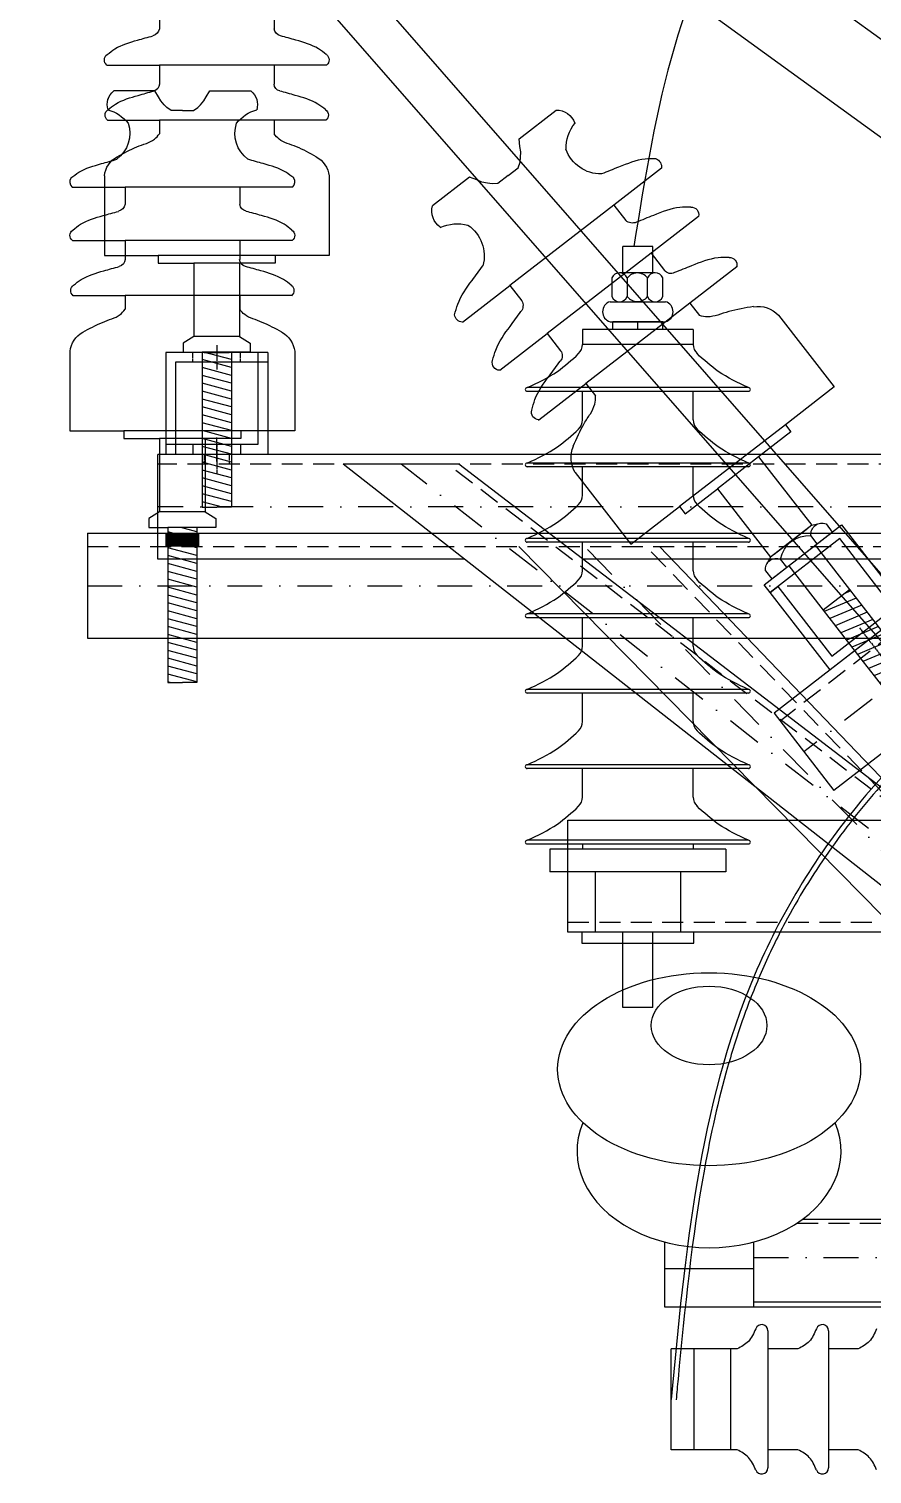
# Model space of a CAD drawing. Header units: metres. Extents: x -423681 to 482285, y -10923 to 168764.
# Drawn here: x -1304 to -700, y -136 to 898 of the extents above; entities that cross this region are included whole.
import ezdxf

# ---------------------------------------------------------------- set-up
doc = ezdxf.new("R2010")
doc.units = ezdxf.units.M
for name, pattern in [('CENTER', [2, 1.25, -0.25, 0.25, -0.25]), ('DASHDOT', [1, 0.5, -0.25, 0, -0.25]), ('DASHED', [0.75, 0.5, -0.25])]:
    doc.linetypes.add(name, pattern=pattern)
for name, color, linetype in [('BAO', 7, 'Continuous'), ('DANTRAM', 7, 'Continuous'), ('DUONGTAM', 8, 'CENTER'), ('NETKHUAT', 9, 'DASHED'), ('phoi', 7, 'Continuous'), ('TEX', 7, 'Continuous')]:
    doc.layers.add(name, color=color, linetype=linetype)

# ---------------------------------------------------------------- blocks, each defined once
blk = doc.blocks.new('CSV(1)')
at = {"color": 245}
for p, q in [((10.8, 490.8), (-10.8, 490.8)), ((-10.8, 471.5), (-10.8, 490.8)), ((10.8, 471.8), (10.8, 490.8)), ((-18.6, 468.3), (-18.6, 454.8)), ((-13.1, 472), (12.4, 472)), ((-7.5, 454.8), (-7.5, 468.3)), ((6.9, 454.8), (6.9, 468.3)), ((18, 454.8), (18, 468.3)), ((-19.9, 451.2), (19.9, 451.2)), ((-13.1, 451.2), (12.4, 451.2)), ((-10.8, 451.2), (-10.8, 451.6)), ((10.8, 451.2), (10.8, 451.4)), ((18, 454.8), (18, 454.8)), ((-19.9, 436.8), (19.9, 436.8)), ((-18, 431.4), (-18, 436.8)), ((18, 436.8), (-18, 436.8)), ((10.8, 436.8), (-10.8, 436.8)), ((0, 431.4), (0, 436.8)), ((18, 431.4), (18, 436.8)), ((-39.6, 431.4), (-39.6, 420.6)), ((39.6, 431.4), (-39.6, 431.4)), ((39.6, 431.4), (39.6, 420.6)), ((39.6, 420.6), (-39.6, 420.6)), ((79.2, 389.7), (-79.2, 389.7)), ((79.2, 387), (-79.2, 387)), ((-39.6, 366.6), (-39.6, 387)), ((39.6, 366.6), (39.6, 387)), ((79.2, 335.7), (-79.2, 335.7)), ((79.2, 333), (-79.2, 333)), ((-39.6, 312.6), (-39.6, 333)), ((39.6, 312.6), (39.6, 333)), ((79.2, 281.7), (-79.2, 281.7)), ((79.2, 279), (-79.2, 279)), ((-39.6, 258.6), (-39.6, 279)), ((39.6, 258.6), (39.6, 279)), ((79.2, 227.7), (-79.2, 227.7)), ((79.2, 225), (-79.2, 225)), ((-39.6, 204.6), (-39.6, 225)), ((39.6, 204.6), (39.6, 225)), ((79.2, 173.7), (-79.2, 173.7)), ((79.2, 171), (-79.2, 171)), ((-39.6, 150.6), (-39.6, 171)), ((39.6, 150.6), (39.6, 171)), ((79.2, 119.7), (-79.2, 119.7)), ((79.2, 117), (-79.2, 117)), ((-39.6, 96.6), (-39.6, 117)), ((39.6, 96.6), (39.6, 117)), ((79.2, 65.7), (-79.2, 65.7)), ((79.2, 63), (-79.2, 63)), ((-39.6, 63), (-39.6, 59.4)), ((39.6, 63), (39.6, 59.4)), ((63, 59.4), (-63, 59.4)), ((-63, 59.4), (-63, 43.2)), ((63, 59.4), (63, 43.2)), ((63, 43.2), (-63, 43.2)), ((30.6, 43.2), (-63, 43.2)), ((-30.6, 43.2), (-30.6, 0)), ((30.6, 43.2), (30.6, 0)), ((30.6, 0), (-30.6, 0)), ((-10.8, -54), (-10.8, 0)), ((10.8, -54), (10.8, 0)), ((10.8, -54), (-10.8, -54))]:
    blk.add_line(p, q, dxfattribs=at)
for centre, major_axis, start_param, end_param in [((-13.1, 465.9), (0.01, 6.03), -1.167064, 1.169607), ((-0.3, 462.5), (0, 9.25), -0.892078, 0.891047), ((12.4, 465.9), (0, 6.03), -1.168335, 1.168336), ((-17.7, 444), (0, 7.53), 0.297029, 2.844564), ((-13.1, 457.2), (-0.01, 6.03), 1.971986, 4.308657), ((-0.3, 460.6), (0, 9.25), 2.250546, 4.033671), ((12.4, 457.2), (0, 6.03), 1.973257, 4.309928), ((17.7, 444), (0, 7.53), 3.438621, 5.986157), ((-48.6, 420.6), (6.36, 6.36), 4.68444, 5.497787), ((48.6, 420.6), (-6.36, 6.36), 0.785398, 1.598745), ((-79.2, 388.4), (-0.955, 0.955), -0.785398, 2.356194), ((79.2, 388.4), (0.955, 0.955), 3.926991, 7.068583), ((-48.6, 366.6), (6.36, 6.36), 4.68444, 5.497787), ((48.6, 366.6), (-6.36, 6.36), 0.785398, 1.598745), ((-79.2, 334.4), (-0.955, 0.955), -0.785398, 2.356194), ((79.2, 334.4), (0.955, 0.955), 3.926991, 7.068583), ((-48.6, 312.6), (6.36, 6.36), 4.68444, 5.497787), ((48.6, 312.6), (-6.36, 6.36), 0.785398, 1.598745), ((-79.2, 280.4), (-0.955, 0.955), -0.785398, 2.356194), ((79.2, 280.4), (0.955, 0.955), 3.926991, 7.068583), ((-48.6, 258.6), (6.36, 6.36), 4.68444, 5.497787), ((48.6, 258.6), (-6.36, 6.36), 0.785398, 1.598745), ((-79.2, 226.4), (-0.955, 0.955), -0.785398, 2.356194), ((79.2, 226.4), (0.955, 0.955), 3.926991, 7.068583), ((-48.6, 204.6), (6.36, 6.36), 4.68444, 5.497787), ((48.6, 204.6), (-6.36, 6.36), 0.785398, 1.598745), ((-79.2, 172.4), (-0.955, 0.955), -0.785398, 2.356194), ((79.2, 172.4), (0.955, 0.955), 3.926991, 7.068583), ((-48.6, 150.6), (6.36, 6.36), 4.68444, 5.497787), ((48.6, 150.6), (-6.36, 6.36), 0.785398, 1.598745), ((-79.2, 118.4), (-0.955, 0.955), -0.785398, 2.356194), ((79.2, 118.4), (0.955, 0.955), 3.926991, 7.068583), ((-48.6, 96.6), (6.36, 6.36), 4.68444, 5.497787), ((48.6, 96.6), (-6.36, 6.36), 0.785398, 1.598745), ((-79.2, 64.4), (-0.955, 0.955), -0.785398, 2.356194), ((79.2, 64.4), (0.955, 0.955), 3.926991, 7.068583)]:
    blk.add_ellipse(centre, major_axis=major_axis, ratio=1, start_param=start_param, end_param=end_param, dxfattribs=at)
for points in [[(-79.2, 389.7), (-71.7, 393.2), (-58.2, 399.5), (-47.3, 409.5), (-42.4, 414)], [(79.2, 389.7), (71.7, 393.2), (58.2, 399.5), (47.3, 409.5), (42.4, 414)], [(-79.2, 335.7), (-71.7, 339.2), (-58.2, 345.5), (-47.3, 355.5), (-42.4, 360)], [(79.2, 335.7), (71.7, 339.2), (58.2, 345.5), (47.3, 355.5), (42.4, 360)], [(-79.2, 281.7), (-71.7, 285.2), (-58.2, 291.5), (-47.3, 301.5), (-42.4, 306)], [(79.2, 281.7), (71.7, 285.2), (58.2, 291.5), (47.3, 301.5), (42.4, 306)], [(-79.2, 227.7), (-71.7, 231.2), (-58.2, 237.5), (-47.3, 247.5), (-42.4, 252)], [(79.2, 227.7), (71.7, 231.2), (58.2, 237.5), (47.3, 247.5), (42.4, 252)], [(-79.2, 173.7), (-71.7, 177.2), (-58.2, 183.5), (-47.3, 193.5), (-42.4, 198)], [(79.2, 173.7), (71.7, 177.2), (58.2, 183.5), (47.3, 193.5), (42.4, 198)], [(-79.2, 119.7), (-71.7, 123.2), (-58.2, 129.5), (-47.3, 139.5), (-42.4, 144)], [(79.2, 119.7), (71.7, 123.2), (58.2, 129.5), (47.3, 139.5), (42.4, 144)], [(-79.2, 65.7), (-71.7, 69.2), (-58.2, 75.5), (-47.3, 85.5), (-42.4, 90)], [(79.2, 65.7), (71.7, 69.2), (58.2, 75.5), (47.3, 85.5), (42.4, 90)]]:
    blk.add_open_spline(points, degree=3, knots=[0, 0, 0, 0, 13.624335, 24.640842, 24.640842, 24.640842, 24.640842], dxfattribs=at)
blk = doc.blocks.new('SUKP35_CHIA_PHA')
at = {"color": 2}
for points in [[(-917.8, 331.5), (782.2, 331.5), (782.2, 251.5), (-917.8, 251.5)], [(-907.8, 243.5), (-827.8, 243.5), (-827.8, 251.5), (-907.8, 251.5)]]:
    blk.add_lwpolyline(points, close=True, dxfattribs=at)
at = {"color": 1, "ltscale": 250}
blk.add_open_spline([(-462.9, 1077), (-589.3, 1071.4), (-818.6, 1061.4), (-854.6, 841.1), (-870.7, 742.2)], degree=3, knots=[0, 0, 0, 0, 330.396855, 599.215924, 599.215924, 599.215924, 599.215924], dxfattribs=at)
at = {"layer": 'BAO', "color": 8, "linetype": 'DASHED', "ltscale": 30}
blk.add_line((-917.8, 258.5), (782.2, 258.5), dxfattribs=at)
at = {"ltscale": 125}
blk.add_blockref('CSV(1)', (-867.8, 251.5), dxfattribs=at)
blk = doc.blocks.new('Su')
h = blk.add_hatch()
h.set_pattern_fill('ANSI31', color=9, scale=50, angle=330, style=0)
h.set_pattern_definition([(15, (285152.72, 989811.7853), (-1.61761903, 6.037036414), [])])
h.paths.add_polyline_path([(12, -19.9), (12, -7), (12, 40), (-12, 40), (-12, -7), (-12, -19.9), (-12, -87.1), (0, -87.1), (12, -87.1)])
at = {"color": 7}
for p, q in [((-47, 318.9), (47, 318.9)), ((-47, 275.3), (47, 275.3)), ((-47, 230.1), (47, 230.1)), ((-48, 119.3), (48, 119.3)), ((-18.7, 112.9), (18.7, 112.9)), ((-18.7, 52.9), (18.7, 52.9)), ((-12, 40), (12, 40))]:
    blk.add_line(p, q, dxfattribs=at)
for points in [[(-60.7, 391.7), (-61, 391)], [(0, 381.9), (-9.2, 381.9), (-12.7, 384.2), (-15, 386.6), (-17.6, 389.7), (-19.5, 393.1), (-22.5, 397.9), (-56.1, 397.9)], [(0, 381.9), (9.2, 381.9), (12.7, 384.2), (15, 386.6), (17.6, 389.7), (19.5, 393.1), (22.5, 397.9), (56.1, 397.9)], [(60.7, 391.7), (61, 391)], [(-61.2, 383.2), (-61, 382.3)], [(61.2, 383.2), (61, 382.3)], [(-90.2, 318.9), (-47, 318.9), (-47, 304.9)], [(90.2, 318.9), (47, 318.9), (47, 304.9)], [(-90.1, 275.3), (-47, 275.3), (-47, 259.7)], [(90.1, 275.3), (47, 275.3), (47, 259.7)], [(-89.9, 230.5), (-89.5, 230.1), (-47, 230.1), (-47, 218.9)], [(89.9, 230.5), (89.5, 230.1), (47, 230.1), (47, 218.9)], [(-92.1, 184.4), (-92.1, 184.4), (-92.1, 119.3), (-48, 119.3), (-48, 112.9), (-18.7, 112.9), (-18.7, 52.9), (-27.4, 47.3), (-27.4, 40), (-12, 40), (-12, -7), (-12, -7), (-12, -19.9), (-12, -19.9), (-12, -87.1), (0, -87.1)], [(92.1, 184.4), (92.1, 184.4), (92.1, 119.3), (48, 119.3), (48, 112.9), (18.7, 112.9), (18.7, 52.9), (27.4, 47.3), (27.4, 40), (12, 40), (12, -7), (12, -7), (12, -19.9), (12, -19.9), (12, -87.1), (0, -87.1)]]:
    blk.add_lwpolyline(points, dxfattribs=at)
for centre, radius, start, end in [((-47.4, 386.7), 14.2, 127.5364, 197.6521), ((47.4, 386.7), 14.2, 342.3479, 52.4636), ((-68.3, 353.1), 30.1, 37.5167, 75.9481), ((68.3, 353.1), 30.1, 104.0519, 142.4833), ((-69.7, 363.2), 26.6, 306.7977, 18.1381), ((69.7, 363.2), 26.6, 161.8619, 233.2023), ((-85.6, 323.5), 6.43, 150.8568, 225.4454), ((85.6, 323.5), 6.43, 314.5546, 29.1432), ((-54.1, 306.3), 7.24, 284.5624, 349.4191), ((54.1, 306.3), 7.24, 190.5809, 255.4376), ((-86.7, 279.5), 5.41, 125.5629, 231.3178), ((86.7, 279.5), 5.41, 308.6822, 54.4371), ((-52.8, 259.8), 5.83, 280.47, 359.5054), ((52.8, 259.8), 5.83, 180.4946, 259.53), ((-86.1, 234.3), 5.41, 125.5629, 231.3178), ((86.1, 234.3), 5.41, 308.6822, 54.4371), ((-71.7, 182.2), 20.5, 118.9215, 173.6295), ((71.7, 182.2), 20.5, 6.3705, 61.0785)]:
    blk.add_arc(centre, radius, start, end, dxfattribs=at)
for points, knots in [([(-91.3, 326.6), (-89.2, 328.2), (-81.8, 333.9), (-68.4, 337.7), (-57.9, 340.7), (-53.7, 341.9)], [0, 0, 0, 0, 7.884741, 27.727513, 40.817824, 40.817824, 40.817824, 40.817824]), ([(91.3, 326.6), (89.2, 328.2), (81.8, 333.9), (68.4, 337.7), (57.9, 340.7), (53.7, 341.9)], [0, 0, 0, 0, 7.884741, 27.727513, 40.817824, 40.817824, 40.817824, 40.817824]), ([(-89.8, 283.9), (-87.7, 285.6), (-80.4, 291.3), (-67, 295.1), (-56.5, 298.1), (-52.3, 299.2)], [0, 0, 0, 0, 7.916254, 27.759026, 40.849337, 40.849337, 40.849337, 40.849337]), ([(89.8, 283.9), (87.7, 285.6), (80.4, 291.3), (67, 295.1), (56.5, 298.1), (52.3, 299.2)], [0, 0, 0, 0, 7.916254, 27.759026, 40.849337, 40.849337, 40.849337, 40.849337]), ([(-89.3, 238.7), (-87.2, 240.3), (-79.8, 246), (-66.5, 249.9), (-55.9, 252.8), (-51.7, 254)], [0, 0, 0, 0, 7.916254, 27.759026, 40.849337, 40.849337, 40.849337, 40.849337]), ([(89.3, 238.7), (87.2, 240.3), (79.8, 246), (66.5, 249.9), (55.9, 252.8), (51.7, 254)], [0, 0, 0, 0, 7.916254, 27.759026, 40.849337, 40.849337, 40.849337, 40.849337]), ([(-57.7, 211.1), (-55.3, 212), (-51.1, 213.8), (-48.3, 217.3), (-47, 218.9)], [0, 0, 0, 0, 7.432946, 13.42364, 13.42364, 13.42364, 13.42364]), ([(57.7, 211.1), (55.3, 212), (51.1, 213.8), (48.3, 217.3), (47, 218.9)], [0, 0, 0, 0, 7.432946, 13.42364, 13.42364, 13.42364, 13.42364]), ([(-81.6, 200.1), (-76.3, 203), (-68.6, 207.2), (-60.3, 210.2), (-57.7, 211.1)], [0, 0, 0, 0, 18.059535, 26.330466, 26.330466, 26.330466, 26.330466]), ([(81.6, 200.1), (76.3, 203), (68.6, 207.2), (60.3, 210.2), (57.7, 211.1)], [0, 0, 0, 0, 18.059535, 26.330466, 26.330466, 26.330466, 26.330466])]:
    blk.add_open_spline(points, degree=3, knots=knots, dxfattribs=at)
blk = doc.blocks.new('TUBV_NHANHKEP')
at = {"color": 8, "linetype": 'DASHDOT', "ltscale": 50}
for p, q in [((-228.7, -44.1), (-1037.3, 586.4)), ((309.8, 555.9), (-1211.4, 555.9))]:
    blk.add_line(p, q, dxfattribs=at)
at = {"layer": 'BAO', "color": 8, "linetype": 'DASHED', "ltscale": 30}
for p, q in [((309.8, 586.4), (-1211.4, 586.4)), ((-218.7, -16.5), (-1003.8, 586.4))]:
    blk.add_line(p, q, dxfattribs=at)
at = {"layer": 'DANTRAM', "linetype": 'Continuous'}
for p, q in [((-1205.7, 666.4), (-1205.7, 593.4)), ((-1132.7, 666.4), (-1205.7, 666.4)), ((-1178.2, 666.4), (-1160.2, 666.4)), ((-1139.7, 666.4), (-1139.7, 600.4)), ((-1132.7, 666.4), (-1132.7, 593.4)), ((-1198.7, 659.4), (-1198.7, 593.4)), ((-1132.7, 659.4), (-1198.7, 659.4)), ((-1139.7, 600.4), (-1205.7, 600.4)), ((309.8, 593.4), (-1211.4, 593.4)), ((-1211.4, 518.4), (-1211.4, 593.4)), ((-621.4, 593.4), (-1161.4, 593.4)), ((-995.9, 586.4), (-1078.7, 586.4)), ((-262.1, -53.4), (-1078.7, 586.4)), ((-214.1, -12.6), (-995.9, 586.4)), ((-991.9, 518.4), (-1211.4, 518.4)), ((309.8, 518.4), (-907.2, 518.4))]:
    blk.add_line(p, q, dxfattribs=at)
at = {"layer": 'DUONGTAM', "linetype": 'CENTER'}
for p, q in [((-1169.2, 671.5), (-1169.2, 654.1)), ((-1169.2, 588.3), (-1169.2, 605.7)), ((-1169.2, 600.2), (-1169.2, 579.9))]:
    blk.add_line(p, q, dxfattribs=at)
at = {"layer": 'NETKHUAT', "linetype": 'DASHED'}
for p, q in [((-1186.2, 659.4), (-1186.2, 666.4)), ((-1152.2, 659.4), (-1152.2, 666.4)), ((-1186.2, 600.4), (-1186.2, 593.4)), ((-1152.2, 600.4), (-1152.2, 593.4)), ((-1178.2, 593.4), (-1178.2, 586.4)), ((-1160.2, 593.4), (-1160.2, 586.4))]:
    blk.add_line(p, q, dxfattribs=at)
at = {"ltscale": 125, "xscale": -0.8731800000064533, "yscale": 0.8731800000064533, "zscale": 0.8731800000064533}
blk.add_blockref('Su', (-1169.2, 631.7), dxfattribs=at)
blk = doc.blocks.new('GIADAO_CPDT')
at = {"color": 7}
for points, knots in [([(-271.9, 470.8), (-378.7, 481.4), (-546.7, 498.1), (-711.4, 354.4), (-819.8, 174.1), (-834.1, 21.8), (-843.9, -83)], [0, 0, 0, 0, 304.405933, 479.383725, 619.787811, 929.266821, 929.266821, 929.266821, 929.266821]), ([(-272.3, 467.3), (-291.3, 469.2), (-310.3, 471.1), (-362.5, 475.5), (-395.4, 477.4), (-459.5, 476.2), (-490.7, 473.1), (-528.8, 464), (-536.9, 461.8), (-551.8, 456.9), (-558.7, 454.4), (-571.5, 449.1), (-577.5, 446.4), (-589.3, 440.5), (-595.1, 437.3), (-612.5, 427.1), (-623.8, 419.5), (-647.3, 401.7), (-659.3, 391.3), (-678.8, 372.4), (-686.7, 364.2), (-701, 348.2), (-707.4, 340.5), (-719.8, 324.8), (-725.7, 316.8), (-742.8, 292.4), (-753.1, 275.6), (-768.2, 247.3), (-773.6, 236.1), (-783.6, 213.4), (-788.1, 201.9), (-796.4, 178.6), (-800.1, 166.8), (-810.3, 131), (-815.7, 106.6), (-829.1, 32.7), (-834.2, -17.7), (-839.5, -73.4), (-839.9, -78.4), (-840.4, -83.3)], [0, 0, 0, 0, 54.251292, 54.251292, 149.797477, 149.797477, 245.343663, 245.343663, 271.643996, 271.643996, 294.521942, 294.521942, 314.912304, 314.912304, 335.302667, 335.302667, 376.641892, 376.641892, 423.681203, 423.681203, 457.217684, 457.217684, 486.899845, 486.899845, 516.582007, 516.582007, 575.946329, 575.946329, 613.720119, 613.720119, 651.493908, 651.493908, 689.267698, 689.267698, 764.815277, 764.815277, 914.60452, 914.60452, 929.266821, 929.266821, 929.266821, 929.266821])]:
    blk.add_open_spline(points, degree=3, knots=knots, dxfattribs=at)
at = {"layer": 'phoi', "color": 7}
for p, q in [((-774.8, -33.9), (-774.8, -132)), ((-731.3, -33.9), (-731.3, -132)), ((-843.9, -119), (-843.9, -46.9)), ((-796.6, -46.9), (-843.9, -46.9)), ((-827.7, -46.9), (-827.7, -119)), ((-801.2, -119), (-801.2, -46.9)), ((-753.2, -46.9), (-774.8, -46.9)), ((-710.1, -46.9), (-731.3, -46.9)), ((-796.6, -119), (-843.9, -119)), ((-753.2, -119), (-774.8, -119)), ((-710.1, -119), (-731.3, -119))]:
    blk.add_line(p, q, dxfattribs=at)
for centre, start, end in [((-779.2, -33.9), 0, 161.7962), ((-735.7, -33.9), 0, 161.7962), ((-779.2, -132), 198.2038, 0), ((-735.7, -132), 198.2038, 0)]:
    blk.add_arc(centre, 4.45, start, end, dxfattribs=at)
for points in [[(-783.4, -32.5), (-784.9, -35.8), (-787.7, -42.1), (-793.7, -45.3), (-796.6, -46.9)], [(-740, -32.5), (-741.4, -35.8), (-744.2, -42.1), (-750.2, -45.3), (-753.2, -46.9)], [(-696.9, -32.5), (-698.4, -35.8), (-701.2, -42.1), (-707.2, -45.3), (-710.1, -46.9)], [(-783.4, -133.4), (-784.9, -130.2), (-787.7, -123.9), (-793.7, -120.6), (-796.6, -119)], [(-740, -133.4), (-741.4, -130.2), (-744.2, -123.9), (-750.2, -120.6), (-753.2, -119)], [(-696.9, -133.4), (-698.4, -130.2), (-701.2, -123.9), (-707.2, -120.6), (-710.1, -119)]]:
    blk.add_open_spline(points, degree=3, knots=[0, 0, 0, 0, 10.322625, 20.021891, 20.021891, 20.021891, 20.021891], dxfattribs=at)
blk = doc.blocks.new('crossarm_brace')
at = {"color": 2}
for p, q in [((-1557.3, 1495.7), (-278.2, 32.2)), ((-1581.6, 1475.1), (-310.3, 21.1)), ((-1203.5, 1190.9), (-268.9, 511.3))]:
    blk.add_line(p, q, dxfattribs=at)
at = {"color": 8}
blk.add_line((-1207.2, 1263.9), (-235.5, 557.5), dxfattribs=at)
blk = doc.blocks.new('XA_GIANG_T2')
blk.add_blockref('crossarm_brace', (0, 0))
blk = doc.blocks.new('XA_X2KN_68')
at = {"color": 8, "linetype": 'DASHDOT', "ltscale": 50}
for p, q in [((-395.8, 6.1), (-905.9, 527.4)), ((-1261.8, 499.4), (1238.2, 499.4))]:
    blk.add_line(p, q, dxfattribs=at)
at = {"layer": 'BAO'}
for p, q in [((-1261.8, 536.9), (1238.2, 536.9)), ((-1261.8, 536.9), (-1261.8, 461.9)), ((-415.2, -18.7), (-953, 527.4)), ((-376.3, 30.9), (-852.2, 527.4)), ((-1261.8, 461.9), (1238.2, 461.9))]:
    blk.add_line(p, q, dxfattribs=at)
at = {"layer": 'BAO', "color": 8, "linetype": 'DASHED', "ltscale": 30}
for p, q in [((-1261.8, 527.4), (1238.2, 527.4)), ((-380, 26.2), (-861.8, 527.4))]:
    blk.add_line(p, q, dxfattribs=at)
at = {"layer": 'TEX', "const_width": 9.52}
blk.add_lwpolyline([(-1181.6, 532.1), (-1206.1, 532.1)], dxfattribs=at)
at = {"ltscale": 125, "xscale": -0.8731800000064533, "yscale": 0.8731800000064533, "zscale": 0.8731800000064533}
blk.add_blockref('Su', (-1193.8, 506.1), dxfattribs=at)
blk = doc.blocks.new('asdasdasada a')
h = blk.add_hatch()
h.set_pattern_fill('ANSI31', color=8, scale=36.653386, angle=330, style=0)
h.set_pattern_definition([(15, (76758.8416, -132232.837), (-1.61703315, 6.03484987), [])])
h.paths.add_polyline_path([(240268.6, -8167.6), (240244.6, -8167.6), (240244.6, -8214.5), (240244.6, -8227.4), (240244.6, -8247.6), (240256.6, -8247.6), (240268.6, -8247.6), (240268.6, -8227.4), (240268.6, -8214.5)])
at = {"color": 2}
for p, q in [((240234.1, -7767.8), (240200.5, -7767.8)), ((240237.1, -7772.6), (240234.1, -7767.8)), ((240276.1, -7772.6), (240279.1, -7767.8)), ((240279.1, -7767.8), (240312.7, -7767.8)), ((240239, -7776), (240237.1, -7772.6)), ((240241.6, -7779.1), (240239, -7776)), ((240271.6, -7779.1), (240274.2, -7776)), ((240274.2, -7776), (240276.1, -7772.6)), ((240243.9, -7781.5), (240241.6, -7779.1)), ((240247.4, -7783.8), (240243.9, -7781.5)), ((240256.6, -7783.8), (240247.4, -7783.8)), ((240256.6, -7783.8), (240265.8, -7783.8)), ((240265.8, -7783.8), (240269.3, -7781.5)), ((240269.3, -7781.5), (240271.6, -7779.1)), ((240166.5, -7846.8), (240209.6, -7846.8)), ((240209.6, -7846.8), (240209.6, -7860.7)), ((240209.6, -7846.8), (240303.6, -7846.8)), ((240303.6, -7846.8), (240303.6, -7860.7)), ((240346.7, -7846.8), (240303.6, -7846.8)), ((240166.6, -7890.3), (240209.6, -7890.3)), ((240209.6, -7890.3), (240209.6, -7906)), ((240209.6, -7890.3), (240303.6, -7890.3)), ((240303.6, -7890.3), (240303.6, -7906)), ((240346.6, -7890.3), (240303.6, -7890.3)), ((240166.7, -7935.2), (240167.1, -7935.6)), ((240167.1, -7935.6), (240209.6, -7935.6)), ((240209.6, -7935.6), (240209.6, -7946.8)), ((240209.6, -7935.6), (240303.6, -7935.6)), ((240303.6, -7935.6), (240303.6, -7946.8)), ((240346.1, -7935.6), (240303.6, -7935.6)), ((240346.5, -7935.2), (240346.1, -7935.6)), ((240164.6, -7981.2), (240164.6, -7981.2)), ((240164.6, -7981.2), (240164.6, -8046.3)), ((240348.6, -7981.2), (240348.6, -7981.2)), ((240348.6, -7981.2), (240348.6, -8046.3)), ((240164.6, -8046.3), (240208.7, -8046.3)), ((240208.7, -8046.3), (240208.7, -8052.7)), ((240208.7, -8046.3), (240304.5, -8046.3)), ((240348.6, -8046.3), (240304.5, -8046.3)), ((240304.5, -8046.3), (240304.5, -8052.7)), ((240208.7, -8052.7), (240237.9, -8052.7)), ((240237.9, -8052.7), (240237.9, -8114.7)), ((240237.9, -8052.7), (240275.3, -8052.7)), ((240304.5, -8052.7), (240275.3, -8052.7)), ((240275.3, -8052.7), (240275.3, -8114.7)), ((240237.9, -8114.7), (240233, -8117)), ((240237.9, -8114.7), (240275.3, -8114.7)), ((240271.9, -8114.7), (240241.3, -8114.7)), ((240275.3, -8114.7), (240280.2, -8117)), ((240229.2, -8120.3), (240229.2, -8127.6)), ((240284, -8127.6), (240229.2, -8127.6)), ((240244.6, -8127.6), (240244.6, -8214.5)), ((240268.6, -8127.6), (240268.6, -8214.5)), ((240284, -8120.3), (240284, -8127.6)), ((240268.6, -8167.6), (240244.6, -8167.6)), ((240244.6, -8214.5), (240244.6, -8214.5)), ((240244.6, -8214.5), (240244.6, -8227.4)), ((240268.6, -8214.5), (240268.6, -8227.4)), ((240244.6, -8227.4), (240244.6, -8227.4)), ((240244.6, -8227.4), (240244.6, -8247.6)), ((240268.6, -8227.4), (240268.6, -8227.4)), ((240268.6, -8227.4), (240268.6, -8247.6)), ((240244.6, -8247.6), (240256.6, -8247.6)), ((240268.6, -8247.6), (240256.6, -8247.6))]:
    blk.add_line(p, q, dxfattribs=at)
at = {"color": 2, "linetype": 'Continuous'}
for p, q in [((240242.9, -8127.6), (240242.9, -8120.2)), ((240270.3, -8127.6), (240270.3, -8120.2))]:
    blk.add_line(p, q, dxfattribs=at)
at = {"color": 2}
for centre, major_axis, start_param, end_param in [((240209.2, -7779), (-10, 10), -0.130265, 1.093486), ((240304, -7779), (10, 10), 5.189699, 6.41345), ((240188.3, -7812.6), (21.3, 21.3), 6.152578, 6.823331), ((240324.9, -7812.6), (-21.3, 21.3), -0.540146, 0.130608), ((240187, -7802.5), (18.8, 18.8), 4.569231, 5.814357), ((240326.2, -7802.5), (-18.8, 18.8), 0.468828, 1.713954), ((240171, -7842.2), (-4.54, 4.54), 0.276754, 1.578569), ((240342.2, -7842.2), (4.54, 4.54), 4.704616, 6.006431), ((240202.5, -7859.4), (-5.12, 5.12), 2.610357, 3.742319), ((240310.7, -7859.4), (5.12, 5.12), 2.540866, 3.672828), ((240170, -7886.1), (3.83, 3.83), 1.406088, 3.251859), ((240343.2, -7886.1), (3.83, 3.83), 4.602123, 6.447894), ((240203.8, -7905.9), (4.12, 4.12), 4.109727, 5.489155), ((240309.4, -7905.9), (-4.12, 4.12), 0.79403, 2.173458), ((240170.5, -7931.3), (3.83, 3.83), 1.406088, 3.251859), ((240342.7, -7931.3), (-3.83, 3.83), 3.031327, 4.877097), ((240185, -7983.5), (14.5, 14.5), 1.290174, 2.245008), ((240328.2, -7983.5), (14.5, 14.5), 5.608973, 6.563808)]:
    blk.add_ellipse(centre, major_axis=major_axis, ratio=1, start_param=start_param, end_param=end_param, dxfattribs=at)
at = {"color": 2, "linetype": 'Continuous'}
for centre, major_axis, start_param, end_param in [((240236, -8124.3), (5.61, 5.61), 6.034767, 8.1024), ((240256.6, -8135.3), (-14.4, 14.4), -1.523547, -0.047249), ((240277.2, -8124.3), (-5.61, 5.61), 4.46397, 6.531604)]:
    blk.add_ellipse(centre, major_axis=major_axis, ratio=1, start_param=start_param, end_param=end_param, dxfattribs=at)
at = {"color": 2}
for points, knots in [([(240165.4, -7839.1), (240167.5, -7837.5), (240174.8, -7831.8), (240188.2, -7828), (240198.7, -7825), (240202.9, -7823.8)], [0, 0, 0, 0, 5.780049, 20.326145, 29.922229, 29.922229, 29.922229, 29.922229]), ([(240347.8, -7839.1), (240345.7, -7837.5), (240338.4, -7831.8), (240325, -7828), (240314.5, -7825), (240310.3, -7823.8)], [0, 0, 0, 0, 5.780049, 20.326145, 29.922229, 29.922229, 29.922229, 29.922229]), ([(240166.8, -7881.7), (240168.9, -7880.1), (240176.3, -7874.4), (240189.6, -7870.6), (240200.2, -7867.6), (240204.3, -7866.4)], [0, 0, 0, 0, 5.80315, 20.349246, 29.94533, 29.94533, 29.94533, 29.94533]), ([(240346.4, -7881.7), (240344.3, -7880.1), (240336.9, -7874.4), (240323.6, -7870.6), (240313, -7867.6), (240308.9, -7866.4)], [0, 0, 0, 0, 5.80315, 20.349246, 29.94533, 29.94533, 29.94533, 29.94533]), ([(240167.3, -7926.9), (240169.4, -7925.3), (240176.8, -7919.6), (240190.2, -7915.8), (240200.7, -7912.8), (240204.9, -7911.6)], [0, 0, 0, 0, 5.80315, 20.349246, 29.94533, 29.94533, 29.94533, 29.94533]), ([(240345.9, -7926.9), (240343.8, -7925.3), (240336.4, -7919.6), (240323, -7915.8), (240312.5, -7912.8), (240308.3, -7911.6)], [0, 0, 0, 0, 5.80315, 20.349246, 29.94533, 29.94533, 29.94533, 29.94533]), ([(240175, -7965.5), (240180.3, -7962.6), (240188.1, -7958.4), (240196.3, -7955.5), (240198.9, -7954.6)], [0, 0, 0, 0, 13.238862, 19.302015, 19.302015, 19.302015, 19.302015]), ([(240198.9, -7954.6), (240201.3, -7953.6), (240205.5, -7951.9), (240208.4, -7948.4), (240209.6, -7946.8)], [0, 0, 0, 0, 5.448853, 9.840437, 9.840437, 9.840437, 9.840437]), ([(240314.3, -7954.6), (240311.9, -7953.6), (240307.7, -7951.9), (240304.8, -7948.4), (240303.6, -7946.8)], [0, 0, 0, 0, 5.448853, 9.840437, 9.840437, 9.840437, 9.840437]), ([(240338.2, -7965.5), (240332.9, -7962.6), (240325.1, -7958.4), (240316.9, -7955.5), (240314.3, -7954.6)], [0, 0, 0, 0, 13.238862, 19.302015, 19.302015, 19.302015, 19.302015])]:
    blk.add_open_spline(points, degree=3, knots=knots, dxfattribs=at)
blk = doc.blocks.new('XA_DAO_CPDT_35KV')
at = {"color": 8, "linetype": 'DASHDOT', "ltscale": 50}
blk.add_line((-620.9, 479.7), (-748.9, 380.4), dxfattribs=at)
at = {"color": 2}
for points in [[(-777.3, 500.1), (-722, 543), (-679.1, 487.6), (-684.7, 483.3), (-723.2, 533.1), (-773.1, 494.6), (-777.3, 500.1)], [(-674.9, 482.1), (-730.2, 439.2), (-773.1, 494.6), (-767.5, 498.9), (-729, 449), (-679.1, 487.6), (-674.9, 482.1)]]:
    blk.add_lwpolyline(points, dxfattribs=at)
at = {"layer": 'BAO', "color": 8, "linetype": 'DASHED', "ltscale": 30}
blk.add_line((-630.5, 507.7), (-766, 402.5), dxfattribs=at)
at = {"layer": 'DANTRAM', "linetype": 'Continuous'}
for p, q in [((-632.9, 514.7), (-770.3, 408.1)), ((-608.9, 444.7), (-727.4, 352.8)), ((-770.3, 408.1), (-727.4, 352.8))]:
    blk.add_line(p, q, dxfattribs=at)
at = {"layer": 'DUONGTAM', "linetype": 'CENTER'}
blk.add_line((-709.2, 469.3), (-687.8, 441.6), dxfattribs=at)
at = {"xscale": -1, "rotation": 37.74439418768412}
blk.add_blockref('asdasdasada a', (184257.3, 154018.6), dxfattribs=at)
blk = doc.blocks.new('su35')
at = {"color": 2, "linetype": 'Continuous', "ltscale": 2}
for centre, major_axis, ratio in [((440116.8, -103034.4), (108.4, 0), 0.637214), ((440116.8, -103003.1), (41.4, 0), 0.679804)]:
    blk.add_ellipse(centre, major_axis=major_axis, ratio=ratio, dxfattribs=at)
blk.add_ellipse((440116.8, -103093), major_axis=(94.5, 0), ratio=0.731367, start_param=2.842968, end_param=6.58181, dxfattribs=at)
blk = doc.blocks.new('XA_DO_CSV_35KV')
at = {"color": 0}
for p, q in [((-749.8, 45.9), (-65.7, 45.9)), ((-848.6, 29.6), (-848.6, -16.7)), ((-784.9, 29.6), (-784.9, -16.7)), ((-848.6, 10.6), (-784.9, 10.6)), ((-848.6, -16.7), (851.1, -16.7)), ((-784.9, -13.2), (110.1, -13.2))]:
    blk.add_line(p, q, dxfattribs=at)
at = {"color": 8, "linetype": 'DASHDOT', "ltscale": 50}
blk.add_line((-784.9, 18.5), (109.9, 18.6), dxfattribs=at)
at = {"layer": 'BAO', "color": 8, "linetype": 'DASHED', "ltscale": 30}
blk.add_line((-753.8, 43.1), (-61.7, 43.2), dxfattribs=at)
at = {"color": 8}
blk.add_blockref('su35', (-440933.6, 103187.7), dxfattribs=at)

msp = doc.modelspace()

# ---------------------------------------------------------------- block references
for name in ['TUBV_NHANHKEP', 'XA_GIANG_T2', 'SUKP35_CHIA_PHA', 'XA_DAO_CPDT_35KV', 'XA_X2KN_68', 'GIADAO_CPDT', 'XA_DO_CSV_35KV']:
    msp.add_blockref(name, (0, 0))

doc.saveas('drawing.dxf')
